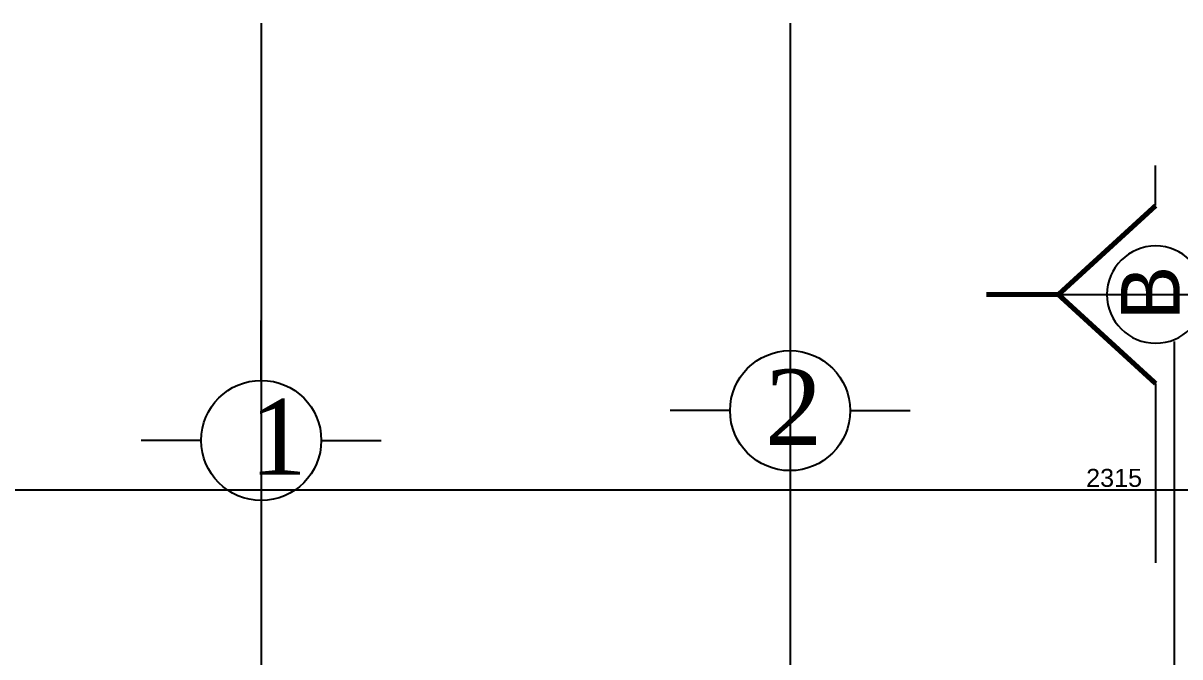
# Model space of a CAD drawing. Extents: x 250879 to 348495, y -51522 to -9360.
# Drawn here: x 298614 to 299577, y -40309 to -39781 of the extents above; entities that cross this region are included whole.
import ezdxf

# ---------------------------------------------------------------- set-up
doc = ezdxf.new("R2010")
doc.units = 0
doc.layers.get('0').update_dxf_attribs({"linetype": 'CONTINUOUS'})
doc.layers.get('DEFPOINTS').update_dxf_attribs({"color": 9, "linetype": 'CONTINUOUS'})
for name, color, linetype in [('AXIS', 1, 'CONTINUOUS'), ('DIM', 3, 'CONTINUOUS'), ('TEXT', 3, 'CONTINUOUS'), ('WALL', 7, 'CONTINUOUS'), ('WALL1', 2, 'CONTINUOUS')]:
    doc.layers.add(name, color=color, linetype=linetype)
doc.styles.get("Standard").update_dxf_attribs({"font": 'sanss___.ttf', "height": 15})
doc.styles.add('style2', font='romantic.ttf', dxfattribs={"height": 50})
doc.dimstyles.new('STANDARD$0', dxfattribs={"dimscale": 0, "dimtxt": 12, "dimasz": 8, "dimexe": 15, "dimexo": 0.0625, "dimgap": 2, "dimtad": 1, "dimdec": 0, "dimzin": 0, "dimdsep": 46, "dimtxsty": 'Standard', "dimblk1": 'ARCHTICK', "dimblk2": 'ARCHTICK', "dimsah": 1, "dimcen": 0.09, "dimdle": 15, "dimclrd": 3, "dimclre": 3, "dimclrt": 3, "dimazin": 0, "dimtfac": 1, "dimtdec": 0, "dimtofl": 0, "dimtmove": 1, "dimatfit": 3, "dimldrblk": 'ARCHTICK', "dimfxl": 1.0455, "dimfxlon": 1, "dimtolj": 1, "dimtzin": 0, "dimarcsym": 0})

# ---------------------------------------------------------------- blocks, each defined once
blk = doc.blocks.new('sec')
at = {"layer": 'WALL'}
for p, q in [((0, 105.9), (0, 319.4)), ((0, 105.9), (-115.7, 0)), ((-115.7, 0), (153.7, 0)), ((0, -105.9), (0, -153.8))]:
    blk.add_line(p, q, dxfattribs=at)
at = {"layer": 'WALL', "const_width": 6}
for points in [[(0, 105.9), (-115.7, 0), (-201.5, 0)], [(0, -105.9), (-115.7, 0)]]:
    blk.add_lwpolyline(points, dxfattribs=at)
at = {"layer": 'WALL'}
blk.add_circle((0, 0), 57.9, dxfattribs=at)
blk = doc.blocks.new('_ARCHTICK')
at = {"color": 0, "linetype": 'ByBlock', "const_width": 0.15}
blk.add_lwpolyline([(-0.5, -0.5), (0.5, 0.5)], dxfattribs=at)
blk = doc.blocks.new('*D22')
at = {"layer": 'DEFPOINTS', "color": 0, "linetype": 'Continuous', "transparency": 16777216}
for p in [(159633.42, -32668.27), (157318.42, -32770.04), (159633.42, -32770.04)]:
    blk.add_point(p, dxfattribs=at)
at = {"layer": 'WALL', "color": 3, "linetype": 'Continuous', "lineweight": -2, "transparency": 16777216}
for p, q in [((157318.42, -32669.32), (157318.42, -32653.27)), ((159633.42, -32669.32), (159633.42, -32653.27)), ((157303.42, -32668.27), (159648.42, -32668.27))]:
    blk.add_line(p, q, dxfattribs=at)
at = {"layer": 'WALL', "color": 3, "linetype": 'Continuous', "lineweight": -2, "transparency": 16777216, "xscale": 8, "yscale": 8, "zscale": 8, "rotation": 180}
blk.add_blockref('_ARCHTICK', (157318.42, -32668.27), dxfattribs=at)
at = {"layer": 'WALL', "color": 3, "linetype": 'Continuous', "lineweight": -2, "transparency": 16777216, "xscale": 8, "yscale": 8, "zscale": 8}
blk.add_blockref('_ARCHTICK', (159633.42, -32668.27), dxfattribs=at)
at = {"layer": 'WALL', "color": 3, "linetype": 'Continuous', "transparency": 16777216, "insert": (158475.92, -32658.53), "char_height": 15, "attachment_point": 5}
blk.add_mtext('\\A1;2315', dxfattribs=at)
blk = doc.blocks.new('site77')
at = {"layer": 'WALL', "linetype": 'Continuous'}
dim = blk.add_linear_dim(base=(159633.42, -32668.27), p1=(157318.42, -32770.04), p2=(159633.42, -32770.04), dimstyle='STANDARD$0', override={"dimscale": 1}, dxfattribs=at)
dim.commit()
dim.dimension.update_dxf_attribs({"geometry": '*D22', "text_midpoint": (158475.92, -32658.53)})

msp = doc.modelspace()

# ---------------------------------------------------------------- linework, layer by layer
at = {"layer": 'AXIS'}
for p, q in [((298812.05394, -39780.65994), (298812.05394, -43803.29107)), ((299252.53082, -39780.65994), (299252.53082, -43810.85677)), ((298812.05394, -40078.32967), (298812.05394, -40028.32967)), ((299572.69028, -43775.49369), (299572.69028, -40045.9819)), ((299202.53082, -40103.55728), (299152.53082, -40103.55728)), ((299302.53082, -40103.55728), (299352.53082, -40103.55728)), ((298762.05394, -40128.32967), (298712.05394, -40128.32967)), ((298862.05394, -40128.32967), (298912.05394, -40128.32967)), ((299252.53082, -40153.55728), (299252.53082, -40203.55728)), ((298812.05394, -40178.32967), (298812.05394, -40228.32967))]:
    msp.add_line(p, q, dxfattribs=at)
for centre in [(299252.53082, -40103.55728), (298812.05394, -40128.32967)]:
    msp.add_circle(centre, 50, dxfattribs=at)

# ---------------------------------------------------------------- block references
at = {"layer": 'WALL', "linetype": 'Continuous'}
msp.add_blockref('site77', (141046.53171, -7501.14005), dxfattribs=at)
at = {"layer": 'WALL1', "xscale": -0.7000000000116415, "yscale": 0.7000000000116415, "zscale": 0.7, "rotation": 180}
msp.add_blockref('sec', (299557.06799, -40006.8606), dxfattribs=at)

# ---------------------------------------------------------------- texts
at = {"layer": 'DIM', "insert": (299528.16117, -40028.41213), "char_height": 49, "width": 359.60498, "attachment_point": 1, "rotation": 90}
msp.add_mtext('B', dxfattribs=at)
at = {"layer": 'TEXT', "char_height": 63, "width": 240.4607, "attachment_point": 1, "style": 'style2'}
for s, insert in [('2', (299231.7651, -40069.15817)), ('1', (298802.36927, -40093.93056))]:
    msp.add_mtext(s, dxfattribs=dict(at, insert=insert))

doc.saveas('drawing.dxf')
